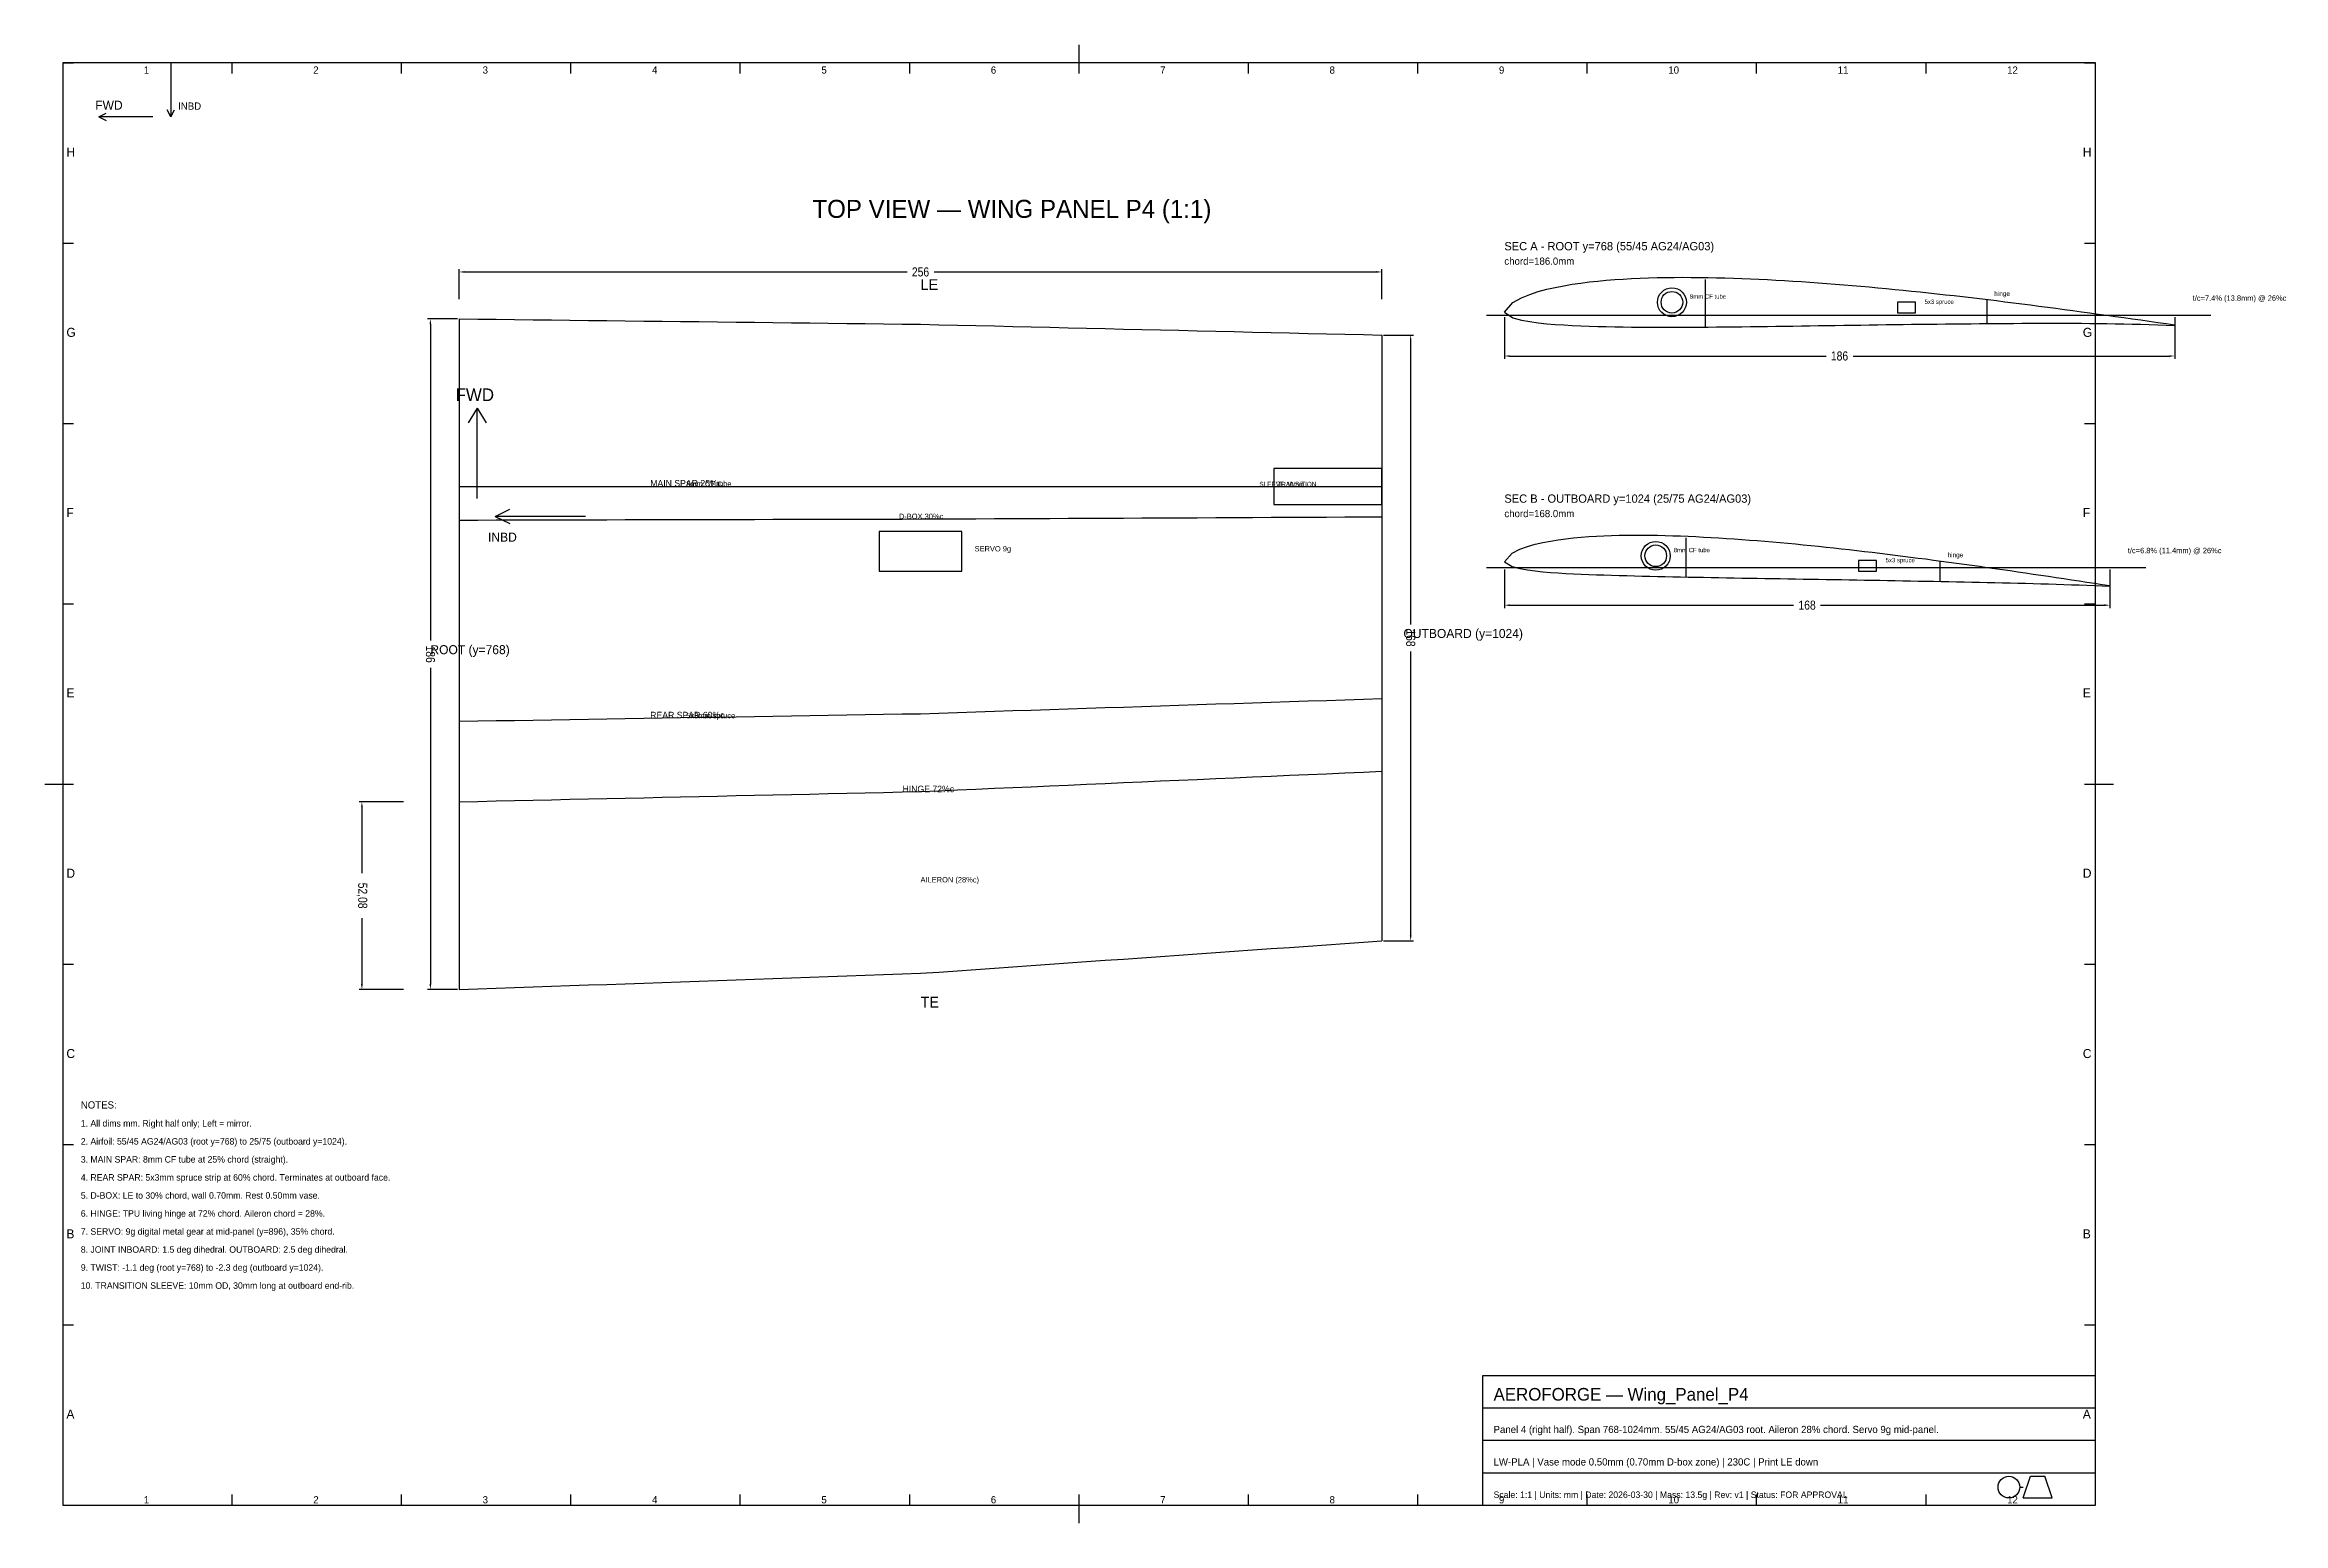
# Model space of a CAD drawing. Header units: metres. Extents: x 15 to 636, y 5 to 415.
import ezdxf

# ---------------------------------------------------------------- set-up
doc = ezdxf.new("R2010")
doc.units = ezdxf.units.M
for name, color, linetype in [('BORDER', 7, 'Continuous'), ('CENTERLINE', 5, 'Continuous'), ('HIDDEN', 7, 'Continuous'), ('ORIENTATION', 7, 'Continuous'), ('OUTLINE', 7, 'Continuous'), ('SECTION', 4, 'Continuous'), ('SPAR', 3, 'Continuous'), ('TEXT', 7, 'Continuous'), ('TITLEBLOCK', 7, 'Continuous')]:
    doc.layers.add(name, color=color, linetype=linetype)
doc.styles.add('OpenSansCondensed-Light', font='OpenSansCondensed-Light.ttf')
doc.dimstyles.new('AEROFORGE', dxfattribs={"dimtxt": 2.5, "dimasz": 1.5, "dimexe": 0.8, "dimexo": 0.5, "dimgap": 0.6, "dimtad": 1, "dimcen": 2.5, "dimazin": 3, "dimtfac": 1, "dimtmove": 0, "dimatfit": 3})

# ---------------------------------------------------------------- blocks, each defined once
blk = doc.blocks.new('_CLOSEDFILLED')
at = {"color": 0, "linetype": 'BYBLOCK'}
blk.add_solid([(-1, 0.16), (0, 0), (-1, -0.16)], dxfattribs=at)
blk = doc.blocks.new('*D1')
for p, q in [((129.5, 339), (121.2, 339)), ((122, 337.5), (122, 249.75)), ((122, 242.25), (122, 154.5)), ((129.5, 153), (121.2, 153))]:
    blk.add_line(p, q)
at = {"layer": 'Defpoints'}
for p in [(122, 339), (130, 339), (130, 153)]:
    blk.add_point(p, dxfattribs=at)
at = {"xscale": 1.5, "yscale": 1.5}
for p, rotation in [((122, 339), 90), ((122, 153), -90)]:
    blk.add_blockref('_CLOSEDFILLED', p, dxfattribs=dict(at, rotation=rotation))
at = {"insert": (122, 246), "char_height": 2.5, "attachment_point": 5, "rotation": 270, "style": 'OpenSansCondensed-Light'}
blk.add_mtext('186', dxfattribs=at)
blk = doc.blocks.new('*D2')
for p, q in [((386.5, 334.5), (394.8, 334.5)), ((394, 333), (394, 254.25)), ((394, 246.75), (394, 168)), ((386.5, 166.5), (394.8, 166.5))]:
    blk.add_line(p, q)
at = {"layer": 'Defpoints'}
for p in [(386, 334.5), (394, 334.5), (386, 166.5)]:
    blk.add_point(p, dxfattribs=at)
at = {"xscale": 1.5, "yscale": 1.5}
for p, rotation in [((394, 334.5), 90), ((394, 166.5), -90)]:
    blk.add_blockref('_CLOSEDFILLED', p, dxfattribs=dict(at, rotation=rotation))
at = {"insert": (394, 250.5), "char_height": 2.5, "attachment_point": 5, "rotation": 270, "style": 'OpenSansCondensed-Light'}
blk.add_mtext('168', dxfattribs=at)
blk = doc.blocks.new('*D3')
for p, q in [((130, 344.5), (130, 352.8)), ((131.5, 352), (254.25, 352)), ((261.75, 352), (384.5, 352)), ((386, 344.5), (386, 352.8))]:
    blk.add_line(p, q)
at = {"layer": 'Defpoints'}
for p in [(130, 352), (130, 344), (386, 344)]:
    blk.add_point(p, dxfattribs=at)
at = {"xscale": 1.5, "yscale": 1.5, "rotation": 180}
blk.add_blockref('_CLOSEDFILLED', (130, 352), dxfattribs=at)
at = {"xscale": 1.5, "yscale": 1.5}
blk.add_blockref('_CLOSEDFILLED', (386, 352), dxfattribs=at)
at = {"insert": (258, 352), "char_height": 2.5, "attachment_point": 5, "style": 'OpenSansCondensed-Light'}
blk.add_mtext('256', dxfattribs=at)
blk = doc.blocks.new('*D4')
for p, q in [((114.5, 205.08), (102.2, 205.08)), ((103, 203.58), (103, 185.29)), ((103, 172.79), (103, 154.5)), ((114.5, 153), (102.2, 153))]:
    blk.add_line(p, q)
at = {"layer": 'Defpoints'}
for p in [(103, 205.08), (115, 205.08), (115, 153)]:
    blk.add_point(p, dxfattribs=at)
at = {"xscale": 1.5, "yscale": 1.5}
for p, rotation in [((103, 205.08), 90), ((103, 153), -90)]:
    blk.add_blockref('_CLOSEDFILLED', p, dxfattribs=dict(at, rotation=rotation))
at = {"insert": (103, 179.04), "char_height": 2.5, "attachment_point": 5, "rotation": 270, "style": 'OpenSansCondensed-Light'}
blk.add_mtext('52,08', dxfattribs=at)
blk = doc.blocks.new('*D5')
for p, q in [((420, 339.5), (420, 327.89)), ((606, 339.5), (606, 327.89)), ((421.5, 328.69), (509.25, 328.69)), ((516.75, 328.69), (604.5, 328.69))]:
    blk.add_line(p, q)
at = {"layer": 'Defpoints'}
for p in [(420, 340), (606, 340), (420, 328.69)]:
    blk.add_point(p, dxfattribs=at)
at = {"xscale": 1.5, "yscale": 1.5, "rotation": 180}
blk.add_blockref('_CLOSEDFILLED', (420, 328.69), dxfattribs=at)
at = {"xscale": 1.5, "yscale": 1.5}
blk.add_blockref('_CLOSEDFILLED', (606, 328.69), dxfattribs=at)
at = {"insert": (513, 328.69), "char_height": 2.5, "attachment_point": 5, "style": 'OpenSansCondensed-Light'}
blk.add_mtext('186', dxfattribs=at)
blk = doc.blocks.new('*D6')
for p, q in [((420, 269.5), (420, 258.79)), ((588, 269.5), (588, 258.79)), ((421.5, 259.59), (500.25, 259.59)), ((507.75, 259.59), (586.5, 259.59))]:
    blk.add_line(p, q)
at = {"layer": 'Defpoints'}
for p in [(420, 270), (588, 270), (420, 259.59)]:
    blk.add_point(p, dxfattribs=at)
at = {"xscale": 1.5, "yscale": 1.5, "rotation": 180}
blk.add_blockref('_CLOSEDFILLED', (420, 259.59), dxfattribs=at)
at = {"xscale": 1.5, "yscale": 1.5}
blk.add_blockref('_CLOSEDFILLED', (588, 259.59), dxfattribs=at)
at = {"insert": (504, 259.59), "char_height": 2.5, "attachment_point": 5, "style": 'OpenSansCondensed-Light'}
blk.add_mtext('168', dxfattribs=at)

msp = doc.modelspace()

# ---------------------------------------------------------------- linework, layer by layer
at = {"layer": 'BORDER'}
for p, q in [((584, 410), (20, 410)), ((20, 410), (20, 10)), ((20, 410), (23, 410)), ((67, 407), (67, 410)), ((114, 407), (114, 410)), ((161, 407), (161, 410)), ((208, 407), (208, 410)), ((255, 407), (255, 410)), ((302, 410), (302, 415)), ((302, 407), (302, 410)), ((349, 407), (349, 410)), ((396, 407), (396, 410)), ((443, 407), (443, 410)), ((490, 407), (490, 410)), ((537, 407), (537, 410)), ((581, 410), (584, 410)), ((584, 10), (584, 410)), ((584, 407), (584, 410)), ((20, 360), (23, 360)), ((581, 360), (584, 360)), ((20, 310), (23, 310)), ((581, 310), (584, 310)), ((20, 260), (23, 260)), ((581, 260), (584, 260)), ((15, 210), (20, 210)), ((20, 210), (23, 210)), ((581, 210), (584, 210)), ((584, 210), (589, 210)), ((20, 160), (23, 160)), ((581, 160), (584, 160)), ((20, 110), (23, 110)), ((581, 110), (584, 110)), ((20, 60), (23, 60)), ((581, 60), (584, 60)), ((67, 10), (67, 13)), ((114, 10), (114, 13)), ((161, 10), (161, 13)), ((208, 10), (208, 13)), ((255, 10), (255, 13)), ((302, 10), (302, 13)), ((349, 10), (349, 13)), ((396, 10), (396, 13)), ((443, 10), (443, 13)), ((490, 10), (490, 13)), ((537, 10), (537, 13)), ((584, 10), (584, 13)), ((20, 10), (584, 10)), ((302, 5), (302, 10))]:
    msp.add_line(p, q, dxfattribs=at)
at = {"layer": 'CENTERLINE'}
for p, q in [((475.8, 336.892), (475.8, 349.941)), ((415, 340), (616, 340)), ((130, 283.2), (135.12, 283.212)), ((135.12, 283.212), (140.24, 283.224)), ((140.24, 283.224), (145.36, 283.236)), ((145.36, 283.236), (150.48, 283.248)), ((150.48, 283.248), (155.6, 283.26)), ((155.6, 283.26), (160.72, 283.272)), ((160.72, 283.272), (165.84, 283.284)), ((165.84, 283.284), (170.96, 283.296)), ((170.96, 283.296), (176.08, 283.308)), ((176.08, 283.308), (181.2, 283.32)), ((181.2, 283.32), (186.32, 283.332)), ((186.32, 283.332), (191.44, 283.344)), ((191.44, 283.344), (196.56, 283.356)), ((196.56, 283.356), (201.68, 283.368)), ((201.68, 283.368), (206.8, 283.38)), ((206.8, 283.38), (211.92, 283.392)), ((211.92, 283.392), (217.04, 283.404)), ((217.04, 283.404), (222.16, 283.416)), ((222.16, 283.416), (227.28, 283.428)), ((227.28, 283.428), (232.4, 283.44)), ((232.4, 283.44), (237.52, 283.452)), ((237.52, 283.452), (242.64, 283.464)), ((242.64, 283.464), (247.76, 283.476)), ((247.76, 283.476), (252.88, 283.488)), ((252.88, 283.488), (258, 283.5)), ((258, 283.5), (263.12, 283.524)), ((263.12, 283.524), (268.24, 283.548)), ((268.24, 283.548), (273.36, 283.572)), ((273.36, 283.572), (278.48, 283.596)), ((278.48, 283.596), (283.6, 283.62)), ((283.6, 283.62), (288.72, 283.644)), ((288.72, 283.644), (293.84, 283.668)), ((293.84, 283.668), (298.96, 283.692)), ((298.96, 283.692), (304.08, 283.716)), ((304.08, 283.716), (309.2, 283.74)), ((309.2, 283.74), (314.32, 283.764)), ((314.32, 283.764), (319.44, 283.788)), ((319.44, 283.788), (324.56, 283.812)), ((324.56, 283.812), (329.68, 283.836)), ((329.68, 283.836), (334.8, 283.86)), ((334.8, 283.86), (339.92, 283.884)), ((339.92, 283.884), (345.04, 283.908)), ((345.04, 283.908), (350.16, 283.932)), ((350.16, 283.932), (355.28, 283.956)), ((355.28, 283.956), (360.4, 283.98)), ((360.4, 283.98), (365.52, 284.004)), ((365.52, 284.004), (370.64, 284.028)), ((370.64, 284.028), (375.76, 284.052)), ((375.76, 284.052), (380.88, 284.076)), ((380.88, 284.076), (386, 284.1)), ((470.4, 267.542), (470.4, 278.29)), ((415, 270), (598, 270))]:
    msp.add_line(p, q, dxfattribs=at)
at = {"layer": 'HIDDEN'}
for p, q in [((356, 297.5), (356, 287.5)), ((386, 297.5), (356, 297.5)), ((386, 287.5), (386, 297.5)), ((356, 287.5), (386, 287.5)), ((246.5, 280), (246.5, 269)), ((269.5, 280), (246.5, 280)), ((269.5, 269), (269.5, 280)), ((246.5, 269), (269.5, 269))]:
    msp.add_line(p, q, dxfattribs=at)
at = {"layer": 'ORIENTATION'}
for p, q in [((50, 410), (50, 395)), ((30, 395), (32, 396)), ((45, 395), (30, 395)), ((30, 395), (32, 394)), ((50, 395), (49, 397)), ((50, 395), (51, 397)), ((135, 314.2), (132.5, 310.2)), ((135, 289.2), (135, 314.2)), ((135, 314.2), (137.5, 310.2)), ((140, 284.2), (144, 286.2)), ((165, 284.2), (140, 284.2)), ((140, 284.2), (144, 282.2))]:
    msp.add_line(p, q, dxfattribs=at)
at = {"layer": 'OUTLINE'}
for p, q in [((434.127, 347.725), (436.481, 348.184)), ((436.481, 348.184), (438.835, 348.581)), ((438.835, 348.581), (441.19, 348.926)), ((441.19, 348.926), (443.544, 349.223)), ((443.544, 349.223), (445.899, 349.48)), ((445.899, 349.48), (448.253, 349.7)), ((448.253, 349.7), (450.608, 349.889)), ((450.608, 349.889), (452.962, 350.047)), ((452.962, 350.047), (455.316, 350.179)), ((455.316, 350.179), (457.671, 350.286)), ((457.671, 350.286), (460.025, 350.37)), ((460.025, 350.37), (462.38, 350.434)), ((462.38, 350.434), (464.734, 350.479)), ((464.734, 350.479), (467.089, 350.506)), ((467.089, 350.506), (469.443, 350.515)), ((469.443, 350.515), (471.797, 350.509)), ((471.797, 350.509), (474.152, 350.488)), ((474.152, 350.488), (476.506, 350.452)), ((476.506, 350.452), (478.861, 350.404)), ((478.861, 350.404), (481.215, 350.342)), ((481.215, 350.342), (483.57, 350.269)), ((483.57, 350.269), (485.924, 350.185)), ((485.924, 350.185), (488.278, 350.09)), ((488.278, 350.09), (490.633, 349.984)), ((490.633, 349.984), (492.987, 349.869)), ((492.987, 349.869), (495.342, 349.744)), ((495.342, 349.744), (497.696, 349.61)), ((497.696, 349.61), (500.051, 349.467)), ((500.051, 349.467), (502.405, 349.316)), ((502.405, 349.316), (504.759, 349.157)), ((504.759, 349.157), (507.114, 348.99)), ((507.114, 348.99), (509.468, 348.815)), ((509.468, 348.815), (511.823, 348.633)), ((511.823, 348.633), (514.177, 348.443)), ((514.177, 348.443), (516.532, 348.247)), ((516.532, 348.247), (518.886, 348.044)), ((518.886, 348.044), (521.241, 347.835)), ((521.241, 347.835), (523.595, 347.62)), ((420, 340.87), (422.354, 343.568)), ((422.354, 343.568), (424.709, 344.844)), ((424.709, 344.844), (427.063, 345.792)), ((427.063, 345.792), (429.418, 346.55)), ((429.418, 346.55), (431.772, 347.185)), ((431.772, 347.185), (434.127, 347.725)), ((523.595, 347.62), (525.949, 347.398)), ((525.949, 347.398), (528.304, 347.17)), ((528.304, 347.17), (530.658, 346.937)), ((530.658, 346.937), (533.013, 346.698)), ((533.013, 346.698), (535.367, 346.454)), ((535.367, 346.454), (537.722, 346.205)), ((537.722, 346.205), (540.076, 345.95)), ((540.076, 345.95), (542.43, 345.691)), ((542.43, 345.691), (544.785, 345.427)), ((544.785, 345.427), (547.139, 345.158)), ((547.139, 345.158), (549.494, 344.885)), ((549.494, 344.885), (551.848, 344.608)), ((551.848, 344.608), (554.203, 344.326)), ((554.203, 344.326), (556.557, 344.041)), ((556.557, 344.041), (558.911, 343.751)), ((558.911, 343.751), (561.266, 343.458)), ((561.266, 343.458), (563.62, 343.161)), ((563.62, 343.161), (565.975, 342.861)), ((565.975, 342.861), (568.329, 342.557)), ((568.329, 342.557), (570.684, 342.249)), ((570.684, 342.249), (573.038, 341.938)), ((573.038, 341.938), (575.392, 341.624)), ((575.392, 341.624), (577.747, 341.308)), ((130, 339), (135.12, 338.94)), ((130, 339), (130, 153)), ((135.12, 338.94), (140.24, 338.88)), ((140.24, 338.88), (145.36, 338.82)), ((145.36, 338.82), (150.48, 338.76)), ((150.48, 338.76), (155.6, 338.7)), ((155.6, 338.7), (160.72, 338.64)), ((160.72, 338.64), (165.84, 338.58)), ((165.84, 338.58), (170.96, 338.52)), ((170.96, 338.52), (176.08, 338.46)), ((176.08, 338.46), (181.2, 338.4)), ((181.2, 338.4), (186.32, 338.34)), ((186.32, 338.34), (191.44, 338.28)), ((191.44, 338.28), (196.56, 338.22)), ((196.56, 338.22), (201.68, 338.16)), ((201.68, 338.16), (206.8, 338.1)), ((206.8, 338.1), (211.92, 338.04)), ((211.92, 338.04), (217.04, 337.98)), ((217.04, 337.98), (222.16, 337.92)), ((222.16, 337.92), (227.28, 337.86)), ((227.28, 337.86), (232.4, 337.8)), ((232.4, 337.8), (237.52, 337.74)), ((237.52, 337.74), (242.64, 337.68)), ((242.64, 337.68), (247.76, 337.62)), ((247.76, 337.62), (252.88, 337.56)), ((252.88, 337.56), (258, 337.5)), ((258, 337.5), (263.12, 337.38)), ((263.12, 337.38), (268.24, 337.26)), ((268.24, 337.26), (273.36, 337.14)), ((273.36, 337.14), (278.48, 337.02)), ((278.48, 337.02), (283.6, 336.9)), ((283.6, 336.9), (288.72, 336.78)), ((288.72, 336.78), (293.84, 336.66)), ((293.84, 336.66), (298.96, 336.54)), ((298.96, 336.54), (304.08, 336.42)), ((304.08, 336.42), (309.2, 336.3)), ((309.2, 336.3), (314.32, 336.18)), ((314.32, 336.18), (319.44, 336.06)), ((319.44, 336.06), (324.56, 335.94)), ((324.56, 335.94), (329.68, 335.82)), ((329.68, 335.82), (334.8, 335.7)), ((334.8, 335.7), (339.92, 335.58)), ((339.92, 335.58), (345.04, 335.46)), ((345.04, 335.46), (350.16, 335.34)), ((420, 340.87), (422.354, 339.295)), ((420, 340.87), (420, 340.87)), ((422.354, 339.295), (424.709, 338.663)), ((424.709, 338.663), (427.063, 338.235)), ((427.063, 338.235), (429.418, 337.911)), ((429.418, 337.911), (431.772, 337.658)), ((431.772, 337.658), (434.127, 337.456)), ((434.127, 337.456), (436.481, 337.295)), ((436.481, 337.295), (438.835, 337.164)), ((438.835, 337.164), (441.19, 337.057)), ((441.19, 337.057), (443.544, 336.971)), ((443.544, 336.971), (445.899, 336.9)), ((445.899, 336.9), (448.253, 336.843)), ((448.253, 336.843), (450.608, 336.797)), ((450.608, 336.797), (452.962, 336.761)), ((452.962, 336.761), (455.316, 336.733)), ((455.316, 336.733), (457.671, 336.713)), ((457.671, 336.713), (460.025, 336.699)), ((460.025, 336.699), (462.38, 336.691)), ((462.38, 336.691), (464.734, 336.688)), ((464.734, 336.688), (467.089, 336.69)), ((467.089, 336.69), (469.443, 336.695)), ((469.443, 336.695), (471.797, 336.705)), ((471.797, 336.705), (474.152, 336.718)), ((474.152, 336.718), (476.506, 336.733)), ((476.506, 336.733), (478.861, 336.752)), ((478.861, 336.752), (481.215, 336.774)), ((481.215, 336.774), (483.57, 336.797)), ((483.57, 336.797), (485.924, 336.823)), ((485.924, 336.823), (488.278, 336.85)), ((488.278, 336.85), (490.633, 336.879)), ((490.633, 336.879), (492.987, 336.91)), ((492.987, 336.91), (495.342, 336.941)), ((495.342, 336.941), (497.696, 336.974)), ((497.696, 336.974), (500.051, 337.007)), ((500.051, 337.007), (502.405, 337.041)), ((502.405, 337.041), (504.759, 337.075)), ((504.759, 337.075), (507.114, 337.11)), ((507.114, 337.11), (509.468, 337.145)), ((509.468, 337.145), (511.823, 337.18)), ((511.823, 337.18), (514.177, 337.215)), ((514.177, 337.215), (516.532, 337.249)), ((516.532, 337.249), (518.886, 337.284)), ((518.886, 337.284), (521.241, 337.318)), ((521.241, 337.318), (523.595, 337.352)), ((523.595, 337.352), (525.949, 337.385)), ((525.949, 337.385), (528.304, 337.417)), ((528.304, 337.417), (530.658, 337.449)), ((530.658, 337.449), (533.013, 337.479)), ((533.013, 337.479), (535.367, 337.509)), ((535.367, 337.509), (537.722, 337.537)), ((537.722, 337.537), (540.076, 337.565)), ((540.076, 337.565), (542.43, 337.591)), ((542.43, 337.591), (544.785, 337.615)), ((544.785, 337.615), (547.139, 337.639)), ((547.139, 337.639), (549.494, 337.661)), ((549.494, 337.661), (551.848, 337.681)), ((551.848, 337.681), (554.203, 337.7)), ((554.203, 337.7), (556.557, 337.718)), ((556.557, 337.718), (558.911, 337.734)), ((558.911, 337.734), (561.266, 337.748)), ((561.266, 337.748), (563.62, 337.76)), ((563.62, 337.76), (565.975, 337.77)), ((565.975, 337.77), (568.329, 337.777)), ((568.329, 337.777), (570.684, 337.78)), ((570.684, 337.78), (573.038, 337.781)), ((573.038, 337.781), (575.392, 337.777)), ((575.392, 337.777), (577.747, 337.77)), ((577.747, 341.308), (580.101, 340.988)), ((577.747, 337.77), (580.101, 337.757)), ((580.101, 340.988), (582.456, 340.666)), ((580.101, 337.757), (582.456, 337.739)), ((582.456, 340.666), (584.81, 340.341)), ((582.456, 337.739), (584.81, 337.716)), ((584.81, 340.341), (587.165, 340.014)), ((584.81, 337.716), (587.165, 337.686)), ((587.165, 340.014), (589.519, 339.684)), ((587.165, 337.686), (589.519, 337.649)), ((589.519, 339.684), (591.873, 339.353)), ((589.519, 337.649), (591.873, 337.604)), ((591.873, 339.353), (594.228, 339.019)), ((591.873, 337.604), (594.228, 337.551)), ((594.228, 339.019), (596.582, 338.685)), ((594.228, 337.551), (596.582, 337.491)), ((596.582, 338.685), (598.937, 338.352)), ((596.582, 337.491), (598.937, 337.422)), ((598.937, 338.352), (601.291, 338.021)), ((598.937, 337.422), (601.291, 337.346)), ((601.291, 338.021), (603.646, 337.692)), ((601.291, 337.346), (603.646, 337.262)), ((603.646, 337.692), (606, 337.372)), ((603.646, 337.262), (606, 337.171)), ((606, 337.372), (606, 337.171)), ((350.16, 335.34), (355.28, 335.22)), ((355.28, 335.22), (360.4, 335.1)), ((360.4, 335.1), (365.52, 334.98)), ((365.52, 334.98), (370.64, 334.86)), ((370.64, 334.86), (375.76, 334.74)), ((375.76, 334.74), (380.88, 334.62)), ((380.88, 334.62), (386, 334.5)), ((386, 334.5), (386, 166.5)), ((420, 271.65), (422.127, 274.009)), ((422.127, 274.009), (424.253, 275.089)), ((424.253, 275.089), (426.38, 275.866)), ((426.38, 275.866), (428.506, 276.47)), ((428.506, 276.47), (430.633, 276.967)), ((430.633, 276.967), (432.759, 277.379)), ((432.759, 277.379), (434.886, 277.72)), ((434.886, 277.72), (437.013, 278.006)), ((437.013, 278.006), (439.139, 278.247)), ((439.139, 278.247), (441.266, 278.445)), ((441.266, 278.445), (443.392, 278.608)), ((443.392, 278.608), (445.519, 278.739)), ((445.519, 278.739), (447.646, 278.841)), ((447.646, 278.841), (449.772, 278.919)), ((449.772, 278.919), (451.899, 278.974)), ((451.899, 278.974), (454.025, 279.008)), ((454.025, 279.008), (456.152, 279.023)), ((456.152, 279.023), (458.278, 279.021)), ((458.278, 279.021), (460.405, 279.002)), ((460.405, 279.002), (462.532, 278.968)), ((462.532, 278.968), (464.658, 278.92)), ((464.658, 278.92), (466.785, 278.858)), ((466.785, 278.858), (468.911, 278.785)), ((468.911, 278.785), (471.038, 278.699)), ((471.038, 278.699), (473.165, 278.603)), ((473.165, 278.603), (475.291, 278.496)), ((475.291, 278.496), (477.418, 278.379)), ((477.418, 278.379), (479.544, 278.253)), ((479.544, 278.253), (481.671, 278.119)), ((481.671, 278.119), (483.797, 277.975)), ((483.797, 277.975), (485.924, 277.824)), ((485.924, 277.824), (488.051, 277.665)), ((488.051, 277.665), (490.177, 277.499)), ((490.177, 277.499), (492.304, 277.325)), ((492.304, 277.325), (494.43, 277.144)), ((494.43, 277.144), (496.557, 276.957)), ((496.557, 276.957), (498.684, 276.763)), ((498.684, 276.763), (500.81, 276.563)), ((500.81, 276.563), (502.937, 276.357)), ((502.937, 276.357), (505.063, 276.145)), ((505.063, 276.145), (507.19, 275.927)), ((507.19, 275.927), (509.316, 275.704)), ((509.316, 275.704), (511.443, 275.476)), ((511.443, 275.476), (513.57, 275.243)), ((513.57, 275.243), (515.696, 275.004)), ((515.696, 275.004), (517.823, 274.762)), ((517.823, 274.762), (519.949, 274.514)), ((519.949, 274.514), (522.076, 274.263)), ((522.076, 274.263), (524.203, 274.007)), ((524.203, 274.007), (526.329, 273.748)), ((526.329, 273.748), (528.456, 273.485)), ((528.456, 273.485), (530.582, 273.218)), ((420, 271.65), (422.127, 270.314)), ((420, 271.65), (420, 271.65)), ((422.127, 270.314), (424.253, 269.759)), ((424.253, 269.759), (426.38, 269.385)), ((426.38, 269.385), (428.506, 269.098)), ((428.506, 269.098), (430.633, 268.87)), ((430.633, 268.87), (432.759, 268.686)), ((432.759, 268.686), (434.886, 268.535)), ((434.886, 268.535), (437.013, 268.407)), ((437.013, 268.407), (439.139, 268.298)), ((439.139, 268.298), (441.266, 268.202)), ((441.266, 268.202), (443.392, 268.117)), ((443.392, 268.117), (445.519, 268.041)), ((445.519, 268.041), (447.646, 267.97)), ((447.646, 267.97), (449.772, 267.905)), ((449.772, 267.905), (451.899, 267.844)), ((451.899, 267.844), (454.025, 267.786)), ((454.025, 267.786), (456.152, 267.731)), ((456.152, 267.731), (458.278, 267.678)), ((458.278, 267.678), (460.405, 267.627)), ((460.405, 267.627), (462.532, 267.579)), ((462.532, 267.579), (464.658, 267.532)), ((464.658, 267.532), (466.785, 267.486)), ((466.785, 267.486), (468.911, 267.442)), ((468.911, 267.442), (471.038, 267.399)), ((471.038, 267.399), (473.165, 267.358)), ((473.165, 267.358), (475.291, 267.317)), ((475.291, 267.317), (477.418, 267.278)), ((477.418, 267.278), (479.544, 267.239)), ((479.544, 267.239), (481.671, 267.201)), ((481.671, 267.201), (483.797, 267.163)), ((483.797, 267.163), (485.924, 267.127)), ((485.924, 267.127), (488.051, 267.09)), ((488.051, 267.09), (490.177, 267.054)), ((530.582, 273.218), (532.709, 272.948)), ((532.709, 272.948), (534.835, 272.675)), ((534.835, 272.675), (536.962, 272.398)), ((536.962, 272.398), (539.089, 272.118)), ((539.089, 272.118), (541.215, 271.836)), ((541.215, 271.836), (543.342, 271.55)), ((543.342, 271.55), (545.468, 271.262)), ((545.468, 271.262), (547.595, 270.971)), ((547.595, 270.971), (549.722, 270.678)), ((549.722, 270.678), (551.848, 270.381)), ((551.848, 270.381), (553.975, 270.082)), ((553.975, 270.082), (556.101, 269.78)), ((556.101, 269.78), (558.228, 269.476)), ((558.228, 269.476), (560.354, 269.169)), ((560.354, 269.169), (562.481, 268.86)), ((562.481, 268.86), (564.608, 268.549)), ((564.608, 268.549), (566.734, 268.236)), ((566.734, 268.236), (568.861, 267.921)), ((568.861, 267.921), (570.987, 267.604)), ((570.987, 267.604), (573.114, 267.286)), ((573.114, 267.286), (575.241, 266.967)), ((490.177, 267.054), (492.304, 267.019)), ((492.304, 267.019), (494.43, 266.983)), ((494.43, 266.983), (496.557, 266.948)), ((496.557, 266.948), (498.684, 266.913)), ((498.684, 266.913), (500.81, 266.878)), ((500.81, 266.878), (502.937, 266.843)), ((502.937, 266.843), (505.063, 266.808)), ((505.063, 266.808), (507.19, 266.773)), ((507.19, 266.773), (509.316, 266.738)), ((509.316, 266.738), (511.443, 266.703)), ((511.443, 266.703), (513.57, 266.667)), ((513.57, 266.667), (515.696, 266.631)), ((515.696, 266.631), (517.823, 266.595)), ((517.823, 266.595), (519.949, 266.559)), ((519.949, 266.559), (522.076, 266.522)), ((522.076, 266.522), (524.203, 266.485)), ((524.203, 266.485), (526.329, 266.448)), ((526.329, 266.448), (528.456, 266.41)), ((528.456, 266.41), (530.582, 266.371)), ((530.582, 266.371), (532.709, 266.332)), ((532.709, 266.332), (534.835, 266.292)), ((534.835, 266.292), (536.962, 266.252)), ((536.962, 266.252), (539.089, 266.211)), ((539.089, 266.211), (541.215, 266.169)), ((541.215, 266.169), (543.342, 266.127)), ((543.342, 266.127), (545.468, 266.084)), ((545.468, 266.084), (547.595, 266.041)), ((547.595, 266.041), (549.722, 265.996)), ((549.722, 265.996), (551.848, 265.951)), ((551.848, 265.951), (553.975, 265.905)), ((553.975, 265.905), (556.101, 265.857)), ((556.101, 265.857), (558.228, 265.807)), ((558.228, 265.807), (560.354, 265.757)), ((560.354, 265.757), (562.481, 265.704)), ((562.481, 265.704), (564.608, 265.65)), ((564.608, 265.65), (566.734, 265.593)), ((566.734, 265.593), (568.861, 265.534)), ((568.861, 265.534), (570.987, 265.472)), ((570.987, 265.472), (573.114, 265.408)), ((573.114, 265.408), (575.241, 265.34)), ((575.241, 266.967), (577.367, 266.647)), ((575.241, 265.34), (577.367, 265.269)), ((577.367, 266.647), (579.494, 266.327)), ((577.367, 265.269), (579.494, 265.194)), ((579.494, 266.327), (581.62, 266.009)), ((579.494, 265.194), (581.62, 265.117)), ((581.62, 266.009), (583.747, 265.691)), ((581.62, 265.117), (583.747, 265.036)), ((583.747, 265.691), (585.873, 265.371)), ((583.747, 265.036), (585.873, 264.952)), ((585.873, 265.371), (588, 265.062)), ((585.873, 264.952), (588, 264.869)), ((588, 265.062), (588, 264.869)), ((314.32, 161.46), (319.44, 161.82)), ((319.44, 161.82), (324.56, 162.18)), ((324.56, 162.18), (329.68, 162.54)), ((329.68, 162.54), (334.8, 162.9)), ((334.8, 162.9), (339.92, 163.26)), ((339.92, 163.26), (345.04, 163.62)), ((345.04, 163.62), (350.16, 163.98)), ((350.16, 163.98), (355.28, 164.34)), ((355.28, 164.34), (360.4, 164.7)), ((360.4, 164.7), (365.52, 165.06)), ((365.52, 165.06), (370.64, 165.42)), ((370.64, 165.42), (375.76, 165.78)), ((375.76, 165.78), (380.88, 166.14)), ((380.88, 166.14), (386, 166.5)), ((191.44, 155.16), (196.56, 155.34)), ((196.56, 155.34), (201.68, 155.52)), ((201.68, 155.52), (206.8, 155.7)), ((206.8, 155.7), (211.92, 155.88)), ((211.92, 155.88), (217.04, 156.06)), ((217.04, 156.06), (222.16, 156.24)), ((222.16, 156.24), (227.28, 156.42)), ((227.28, 156.42), (232.4, 156.6)), ((232.4, 156.6), (237.52, 156.78)), ((237.52, 156.78), (242.64, 156.96)), ((242.64, 156.96), (247.76, 157.14)), ((247.76, 157.14), (252.88, 157.32)), ((252.88, 157.32), (258, 157.5)), ((258, 157.5), (263.12, 157.86)), ((263.12, 157.86), (268.24, 158.22)), ((268.24, 158.22), (273.36, 158.58)), ((273.36, 158.58), (278.48, 158.94)), ((278.48, 158.94), (283.6, 159.3)), ((283.6, 159.3), (288.72, 159.66)), ((288.72, 159.66), (293.84, 160.02)), ((293.84, 160.02), (298.96, 160.38)), ((298.96, 160.38), (304.08, 160.74)), ((304.08, 160.74), (309.2, 161.1)), ((309.2, 161.1), (314.32, 161.46)), ((130, 153), (135.12, 153.18)), ((135.12, 153.18), (140.24, 153.36)), ((140.24, 153.36), (145.36, 153.54)), ((145.36, 153.54), (150.48, 153.72)), ((150.48, 153.72), (155.6, 153.9)), ((155.6, 153.9), (160.72, 154.08)), ((160.72, 154.08), (165.84, 154.26)), ((165.84, 154.26), (170.96, 154.44)), ((170.96, 154.44), (176.08, 154.62)), ((176.08, 154.62), (181.2, 154.8)), ((181.2, 154.8), (186.32, 154.98)), ((186.32, 154.98), (191.44, 155.16))]:
    msp.add_line(p, q, dxfattribs=at)
at = {"layer": 'SECTION'}
for p, q in [((553.92, 337.698), (553.92, 344.36)), ((540.96, 266.174), (540.96, 271.87)), ((329.68, 211.058), (334.8, 211.284)), ((334.8, 211.284), (339.92, 211.51)), ((339.92, 211.51), (345.04, 211.735)), ((345.04, 211.735), (350.16, 211.961)), ((350.16, 211.961), (355.28, 212.186)), ((355.28, 212.186), (360.4, 212.412)), ((360.4, 212.412), (365.52, 212.638)), ((365.52, 212.638), (370.64, 212.863)), ((370.64, 212.863), (375.76, 213.089)), ((375.76, 213.089), (380.88, 213.314)), ((380.88, 213.314), (386, 213.54)), ((130, 205.08), (135.12, 205.193)), ((135.12, 205.193), (140.24, 205.306)), ((140.24, 205.306), (145.36, 205.418)), ((145.36, 205.418), (150.48, 205.531)), ((150.48, 205.531), (155.6, 205.644)), ((155.6, 205.644), (160.72, 205.757)), ((160.72, 205.757), (165.84, 205.87)), ((165.84, 205.87), (170.96, 205.982)), ((170.96, 205.982), (176.08, 206.095)), ((176.08, 206.095), (181.2, 206.208)), ((181.2, 206.208), (186.32, 206.321)), ((186.32, 206.321), (191.44, 206.434)), ((191.44, 206.434), (196.56, 206.546)), ((196.56, 206.546), (201.68, 206.659)), ((201.68, 206.659), (206.8, 206.772)), ((206.8, 206.772), (211.92, 206.885)), ((211.92, 206.885), (217.04, 206.998)), ((217.04, 206.998), (222.16, 207.11)), ((222.16, 207.11), (227.28, 207.223)), ((227.28, 207.223), (232.4, 207.336)), ((232.4, 207.336), (237.52, 207.449)), ((237.52, 207.449), (242.64, 207.562)), ((242.64, 207.562), (247.76, 207.674)), ((247.76, 207.674), (252.88, 207.787)), ((252.88, 207.787), (258, 207.9)), ((258, 207.9), (263.12, 208.126)), ((263.12, 208.126), (268.24, 208.351)), ((268.24, 208.351), (273.36, 208.577)), ((273.36, 208.577), (278.48, 208.802)), ((278.48, 208.802), (283.6, 209.028)), ((283.6, 209.028), (288.72, 209.254)), ((288.72, 209.254), (293.84, 209.479)), ((293.84, 209.479), (298.96, 209.705)), ((298.96, 209.705), (304.08, 209.93)), ((304.08, 209.93), (309.2, 210.156)), ((309.2, 210.156), (314.32, 210.382)), ((314.32, 210.382), (319.44, 210.607)), ((319.44, 210.607), (324.56, 210.833)), ((324.56, 210.833), (329.68, 211.058))]:
    msp.add_line(p, q, dxfattribs=at)
at = {"layer": 'SPAR'}
for p, q in [((534.1, 343.651), (529.1, 343.651)), ((529.1, 343.651), (529.1, 340.651)), ((534.1, 340.651), (534.1, 343.651)), ((529.1, 340.651), (534.1, 340.651)), ((130, 292.5), (386, 292.5)), ((523.3, 271.979), (518.3, 271.979)), ((518.3, 271.979), (518.3, 268.979)), ((518.3, 268.979), (523.3, 268.979)), ((523.3, 268.979), (523.3, 271.979)), ((263.12, 229.668), (268.24, 229.836)), ((268.24, 229.836), (273.36, 230.004)), ((273.36, 230.004), (278.48, 230.172)), ((278.48, 230.172), (283.6, 230.34)), ((283.6, 230.34), (288.72, 230.508)), ((288.72, 230.508), (293.84, 230.676)), ((293.84, 230.676), (298.96, 230.844)), ((298.96, 230.844), (304.08, 231.012)), ((304.08, 231.012), (309.2, 231.18)), ((309.2, 231.18), (314.32, 231.348)), ((314.32, 231.348), (319.44, 231.516)), ((319.44, 231.516), (324.56, 231.684)), ((324.56, 231.684), (329.68, 231.852)), ((329.68, 231.852), (334.8, 232.02)), ((334.8, 232.02), (339.92, 232.188)), ((339.92, 232.188), (345.04, 232.356)), ((345.04, 232.356), (350.16, 232.524)), ((350.16, 232.524), (355.28, 232.692)), ((355.28, 232.692), (360.4, 232.86)), ((360.4, 232.86), (365.52, 233.028)), ((365.52, 233.028), (370.64, 233.196)), ((370.64, 233.196), (375.76, 233.364)), ((375.76, 233.364), (380.88, 233.532)), ((380.88, 233.532), (386, 233.7)), ((130, 227.4), (135.12, 227.484)), ((135.12, 227.484), (140.24, 227.568)), ((140.24, 227.568), (145.36, 227.652)), ((145.36, 227.652), (150.48, 227.736)), ((150.48, 227.736), (155.6, 227.82)), ((155.6, 227.82), (160.72, 227.904)), ((160.72, 227.904), (165.84, 227.988)), ((165.84, 227.988), (170.96, 228.072)), ((170.96, 228.072), (176.08, 228.156)), ((176.08, 228.156), (181.2, 228.24)), ((181.2, 228.24), (186.32, 228.324)), ((186.32, 228.324), (191.44, 228.408)), ((191.44, 228.408), (196.56, 228.492)), ((196.56, 228.492), (201.68, 228.576)), ((201.68, 228.576), (206.8, 228.66)), ((206.8, 228.66), (211.92, 228.744)), ((211.92, 228.744), (217.04, 228.828)), ((217.04, 228.828), (222.16, 228.912)), ((222.16, 228.912), (227.28, 228.996)), ((227.28, 228.996), (232.4, 229.08)), ((232.4, 229.08), (237.52, 229.164)), ((237.52, 229.164), (242.64, 229.248)), ((242.64, 229.248), (247.76, 229.332)), ((247.76, 229.332), (252.88, 229.416)), ((252.88, 229.416), (258, 229.5)), ((258, 229.5), (263.12, 229.668))]:
    msp.add_line(p, q, dxfattribs=at)
for centre, radius in [((466.5, 343.595), 4), ((466.5, 343.595), 3), ((462, 273.284), 4), ((462, 273.284), 3)]:
    msp.add_circle(centre, radius, dxfattribs=at)
at = {"layer": 'TITLEBLOCK'}
for p, q in [((414, 46), (584, 46)), ((414, 10), (414, 46)), ((584, 10), (584, 46)), ((414, 37), (584, 37)), ((414, 28), (584, 28)), ((414, 19), (584, 19)), ((563, 15), (564, 15)), ((564, 12), (566, 18)), ((566, 18), (570, 18)), ((572, 12), (570, 18)), ((414, 10), (584, 10)), ((564, 12), (572, 12))]:
    msp.add_line(p, q, dxfattribs=at)
msp.add_circle((560, 15), 3, dxfattribs=at)

# ---------------------------------------------------------------- texts
at = {"layer": 'BORDER'}
for s, height, p in [('1', 2, (42.5, 407)), ('2', 2, (89.5, 407)), ('3', 2, (136.5, 407)), ('4', 2, (183.5, 407)), ('5', 2, (230.5, 407)), ('6', 2, (277.5, 407)), ('7', 2, (324.5, 407)), ('8', 2, (371.5, 407)), ('9', 2, (418.5, 407)), ('10', 2, (465.5, 407)), ('11', 2, (512.5, 407)), ('12', 2, (559.5, 407)), ('H', 2.5, (21, 384)), ('H', 2.5, (580.5, 384)), ('G', 2.5, (21, 334)), ('G', 2.5, (580.5, 334)), ('F', 2.5, (21, 284)), ('F', 2.5, (580.5, 284)), ('E', 2.5, (21, 234)), ('E', 2.5, (580.5, 234)), ('D', 2.5, (21, 184)), ('D', 2.5, (580.5, 184)), ('C', 2.5, (21, 134)), ('C', 2.5, (580.5, 134)), ('B', 2.5, (21, 84)), ('B', 2.5, (580.5, 84)), ('A', 2.5, (21, 34)), ('A', 2.5, (580.5, 34)), ('1', 2, (42.5, 10.5)), ('2', 2, (89.5, 10.5)), ('3', 2, (136.5, 10.5)), ('4', 2, (183.5, 10.5)), ('5', 2, (230.5, 10.5)), ('6', 2, (277.5, 10.5)), ('7', 2, (324.5, 10.5)), ('8', 2, (371.5, 10.5)), ('9', 2, (418.5, 10.5)), ('10', 2, (465.5, 10.5)), ('11', 2, (512.5, 10.5)), ('12', 2, (559.5, 10.5))]:
    msp.add_text(s, height=height, dxfattribs=at).set_placement(p)
at = {"layer": 'ORIENTATION'}
for s, height, p in [('FWD', 2.5, (29, 397)), ('INBD', 2, (52, 397)), ('FWD', 3.5, (129, 316.2)), ('INBD', 2.5, (138, 277.2))]:
    msp.add_text(s, height=height, dxfattribs=at).set_placement(p)
at = {"layer": 'TEXT'}
for s, height, p in [('TOP VIEW — WING PANEL P4 (1:1)', 5, (228, 367)), ('SEC A - ROOT y=768 (55/45 AG24/AG03)', 2.3, (420, 358)), ('chord=186.0mm', 2, (420, 354)), ('LE', 3, (258, 347)), ('8mm CF tube', 1.2, (471.5, 344.595)), ('5x3 spruce', 1.2, (536.6, 343.151)), ('hinge', 1.3, (555.92, 345.36)), ('t/c=7.4% (13.8mm) @ 26%c', 1.5, (611, 344)), ('MAIN SPAR 25%c', 1.8, (183, 292.5)), ('8mm CF tube', 1.5, (193, 292.5)), ('SLEEVE 10mm', 1.3, (352, 292.5)), ('TRANSITION', 1.3, (357, 292.5)), ('chord=168.0mm', 2, (420, 284)), ('SEC B - OUTBOARD y=1024 (25/75 AG24/AG03)', 2.3, (420, 288)), ('D-BOX 30%c', 1.5, (252, 283.481)), ('SERVO 9g', 1.5, (273, 274.5)), ('8mm CF tube', 1.2, (467, 274.284)), ('hinge', 1.3, (542.96, 272.87)), ('t/c=6.8% (11.4mm) @ 26%c', 1.5, (593, 274)), ('5x3 spruce', 1.2, (525.8, 271.479)), ('ROOT (y=768)', 2.5, (122, 246)), ('OUTBOARD (y=1024)', 2.5, (392, 250.5)), ('REAR SPAR 60%c', 1.8, (183, 228.22)), ('5x3mm spruce', 1.5, (193, 228.22)), ('HINGE 72%c', 1.8, (253, 207.724)), ('AILERON (28%c)', 1.5, (258, 182.7)), ('TE', 3, (258, 148)), ('NOTES:', 2, (25, 120)), ('2. Airfoil: 55/45 AG24/AG03 (root y=768) to 25/75 (outboard y=1024).', 1.8, (25, 110)), ('1. All dims mm. Right half only; Left = mirror.', 1.8, (25, 115)), ('3. MAIN SPAR: 8mm CF tube at 25% chord (straight).', 1.8, (25, 105)), ('4. REAR SPAR: 5x3mm spruce strip at 60% chord. Terminates at outboard face.', 1.8, (25, 100)), ('5. D-BOX: LE to 30% chord, wall 0.70mm. Rest 0.50mm vase.', 1.8, (25, 95)), ('6. HINGE: TPU living hinge at 72% chord. Aileron chord = 28%.', 1.8, (25, 90)), ('8. JOINT INBOARD: 1.5 deg dihedral. OUTBOARD: 2.5 deg dihedral.', 1.8, (25, 80)), ('7. SERVO: 9g digital metal gear at mid-panel (y=896), 35% chord.', 1.8, (25, 85)), ('9. TWIST: -1.1 deg (root y=768) to -2.3 deg (outboard y=1024).', 1.8, (25, 75)), ('10. TRANSITION SLEEVE: 10mm OD, 30mm long at outboard end-rib.', 1.8, (25, 70))]:
    msp.add_text(s, height=height, dxfattribs=at).set_placement(p)
at = {"layer": 'TITLEBLOCK'}
for s, height, p in [('AEROFORGE — Wing_Panel_P4', 3.5, (417, 39)), ('Panel 4 (right half). Span 768-1024mm. 55/45 AG24/AG03 root. Aileron 28% chord. Servo 9g mid-panel.', 2, (417, 30)), ('LW-PLA | Vase mode 0.50mm (0.70mm D-box zone) | 230C | Print LE down', 2, (417, 21)), ('Scale: 1:1 | Units: mm | Date: 2026-03-30 | Mass: 13.5g | Rev: v1 | Status: FOR APPROVAL', 1.8, (417, 12))]:
    msp.add_text(s, height=height, dxfattribs=at).set_placement(p)

# ---------------------------------------------------------------- dimensions: what is measured, and where the dimension line sits
for base, p1, p2, picture, middle in [((130, 352), (130, 344), (386, 344), '*D3', (258, 352)), ((420, 328.689), (420, 340), (606, 340), '*D5', (513, 328.689)), ((420, 259.591), (420, 270), (588, 270), '*D6', (504, 259.591))]:
    dim = msp.add_linear_dim(base=base, p1=p1, p2=p2, dimstyle='AEROFORGE')
    dim.commit()
    dim.dimension.update_dxf_attribs({"geometry": picture, "text_midpoint": middle})
for base, p1, p2, picture, middle in [((122, 339), (130, 339), (130, 153), '*D1', (122, 246)), ((394, 334.5), (386, 334.5), (386, 166.5), '*D2', (394, 250.5)), ((103, 205.08), (115, 205.08), (115, 153), '*D4', (103, 179.04))]:
    dim = msp.add_linear_dim(base=base, p1=p1, p2=p2, angle=270, dimstyle='AEROFORGE')
    dim.commit()
    dim.dimension.update_dxf_attribs({"geometry": picture, "text_midpoint": middle})

doc.saveas('drawing.dxf')
